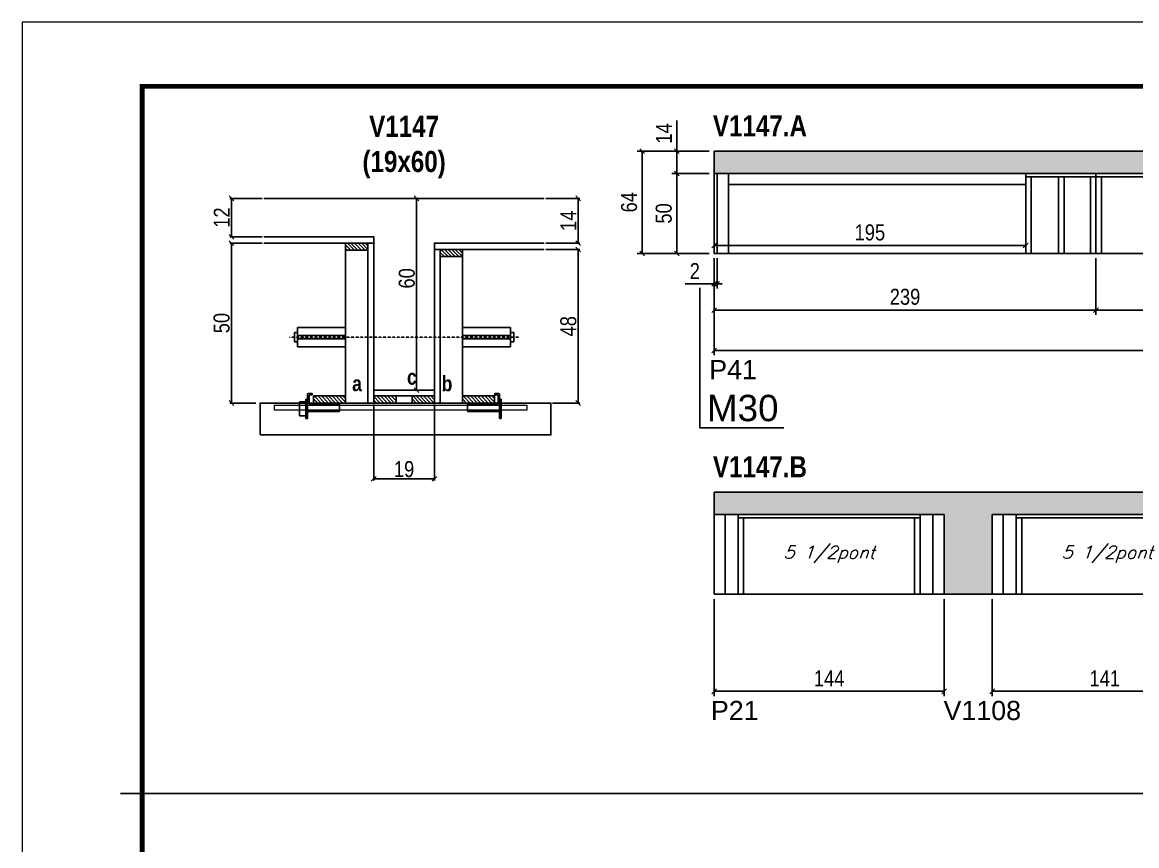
# Model space of a CAD drawing. Extents: x 3309 to 9563, y -2522 to 14608.
# Drawn here: x 6493 to 7190, y 6053 to 6568 of the extents above; entities that cross this region are included whole.
import ezdxf

# ---------------------------------------------------------------- set-up
doc = ezdxf.new("R2010")
doc.units = 0
doc.linetypes.add('DASHED', pattern=[0.75, 0.5, -0.25])
doc.linetypes.add('HIDDEN', pattern=[0.375, 0.25, -0.125])
for name, color, linetype in [('5', 5, 'Continuous'), ('barrote', 251, 'Continuous'), ('COTA', 241, 'Continuous'), ('detalhes', 4, 'Continuous'), ('NOMENCLATURA', 7, 'Continuous'), ('Painéis', 200, 'Continuous'), ('presilha', 1, 'Continuous'), ('SARR_2.2x10', 60, 'Continuous'), ('SARR_2.2x7', 40, 'Continuous'), ('SARR_3.5x7', 81, 'Continuous'), ('TENSOR', 3, 'Continuous'), ('texto', 7, 'Continuous')]:
    doc.layers.add(name, color=color, linetype=linetype)
for name, color, linetype, lineweight in [('CONCRETO', 251, 'Continuous', 25), ('Folhas', 255, 'Continuous', 9), ('SARRAFO DE PRESSAO', 251, 'DASHED', 9), ('SCO-___-LAJ', 2, 'Continuous', 0)]:
    doc.layers.add(name, color=color, linetype=linetype, lineweight=lineweight)
doc.styles.add('COTA TECNICA', font='techl___.ttf', dxfattribs={"height": 10})
doc.styles.add('COTA TECNICA 2X', font='techl___.ttf', dxfattribs={"height": 10})
doc.styles.add('Romans', font='romans.shx')
doc.styles.get("Standard").update_dxf_attribs({"font": 'arial.ttf'})
doc.styles.add('TECNICA', font='techb___.ttf', dxfattribs={"height": 10})
doc.dimstyles.new('PAINEL', dxfattribs={"dimtxt": 10, "dimasz": 3, "dimexe": 3, "dimexo": 3, "dimgap": 3, "dimtad": 1, "dimdec": 1, "dimzin": 12, "dimdsep": 46, "dimtxsty": 'COTA TECNICA', "dimblk1": 'OBLIQUE', "dimblk2": 'OBLIQUE', "dimsah": 1, "dimcen": 0.9, "dimclrd": 4, "dimclre": 4, "dimclrt": 240, "dimadec": 1, "dimazin": 3, "dimtfac": 1, "dimtdec": 1, "dimtmove": 0, "dimatfit": 3, "dimfxl": 1, "dimtolj": 1, "dimtzin": 12, "dimarcsym": 0})
doc.dimstyles.new('SECAO', dxfattribs={"dimscale": 0.333333, "dimtxt": 5, "dimasz": 9, "dimexe": 3, "dimexo": 3, "dimgap": 3, "dimtad": 1, "dimdec": 1, "dimlfac": 0.5, "dimzin": 12, "dimdsep": 46, "dimtxsty": 'COTA TECNICA 2X', "dimblk1": 'OBLIQUE', "dimblk2": 'OBLIQUE', "dimsah": 1, "dimcen": 0.9, "dimclrd": 4, "dimclre": 4, "dimclrt": 240, "dimadec": 1, "dimazin": 3, "dimtfac": 1, "dimtdec": 1, "dimtmove": 0, "dimatfit": 3, "dimfxl": 1, "dimtolj": 1, "dimtzin": 12, "dimarcsym": 0})
pattern_1 = [(135, (39948.3265, -117182.4914), (-1.122532015, -1.122532015), [])]
pattern_2 = [(50, (-1598.5, 0), (5.46554, -0.4781726), [0.5715, -6.2865]), (355, (-1598.5, 0), (-1.0573026, 5.7317054), [0.4572, -5.0292175]), (100.451445, (-1598.0445, -0.04), (4.4082374, 5.2535326), [0.4857003, -5.3427073]), (46.1842, (-1598.5, 1.524), (8.1323712, -1.26127), [0.85725, -9.42975]), (96.63556, (-1597.822, 1.419), (7.122124, 7.422784), [0.7285507, -8.014068]), (351.18415, (-1598.5, 1.524), (7.122124, 7.422784), [0.685799, -7.543792]), (21, (-1597.738, 1.143), (4.5484317, -3.067956), [0.5715, -6.2865]), (326, (-1597.738, 1.143), (1.8540609, 5.525639), [0.4572, -5.0292]), (71.451445, (-1597.359, 0.8873), (6.4024926, 2.457683), [0.4857003, -5.342698]), (37.5, (-1598.5, 0), (0.0926581, 2.53665117), [0, -4.96824, 0, -5.1054, 0, -5.04825]), (7.5, (-1598.5, 0), (2.0045899, 3.00541724), [0, -2.91084, 0, -4.85394, 0, -1.92405]), (327.5, (-1600.1993, 0), (4.06771786, -0.17186232), [0, -1.905, 0, -5.9436, 0, -7.8867]), (317.5, (-1600.9613, 0), (4.4438754, 0.7627947), [0, -2.4765, 0, -3.94716, 0, -5.6007])]

# ---------------------------------------------------------------- blocks, each defined once
blk = doc.blocks.new('9999999999')
at = {"layer": 'Folhas'}
blk.add_lwpolyline([(98138.98, 34190.21), (99623.98, 34190.21), (99623.98, 35240.21), (98138.98, 35240.21)], close=True, dxfattribs=at)
at = {"layer": 'Folhas', "color": 30, "const_width": 3}
blk.add_lwpolyline([(98213.98, 34230.21), (99583.98, 34230.21), (99583.98, 35200.21), (98213.98, 35200.21)], close=True, dxfattribs=at)
blk = doc.blocks.new('_Oblique')
at = {"color": 0, "linetype": 'ByBlock', "lineweight": -2}
blk.add_line((-0.5, -0.5), (0.5, 0.5), dxfattribs=at)
blk = doc.blocks.new('*D3143')
at = {"layer": 'COTA', "color": 4, "lineweight": -2, "transparency": 16777216}
for p, q in [((6712.79, 6328.68), (6712.79, 6281.21)), ((6750.79, 6328.68), (6750.79, 6281.21)), ((6750.79, 6282.21), (6712.79, 6282.21))]:
    blk.add_line(p, q, dxfattribs=at)
at = {"layer": 'Defpoints', "color": 0, "transparency": 16777216}
for p in [(6712.79, 6329.68), (6750.79, 6329.68), (6712.79, 6282.21)]:
    blk.add_point(p, dxfattribs=at)
at = {"layer": 'COTA', "color": 4, "lineweight": -2, "transparency": 16777216, "xscale": 3, "yscale": 3, "zscale": 3, "rotation": 180}
blk.add_blockref('_Oblique', (6712.79, 6282.21), dxfattribs=at)
at = {"layer": 'COTA', "color": 4, "lineweight": -2, "transparency": 16777216, "xscale": 3, "yscale": 3, "zscale": 3}
blk.add_blockref('_Oblique', (6750.79, 6282.21), dxfattribs=at)
at = {"layer": 'COTA', "color": 240, "transparency": 16777216, "insert": (6731.79, 6288.29), "char_height": 10, "attachment_point": 5, "style": 'COTA TECNICA 2X'}
blk.add_mtext('\\A1;19', dxfattribs=at)
blk = doc.blocks.new('PRESILHA METÁLICA 1')
at = {"layer": 'presilha'}
for p, q in [((12, 21), (8.6, 21)), ((12, 21), (12, 19.5)), ((0, 13), (6, 13)), ((0, 13), (0, 0)), ((6, 15.5), (7.5, 15.5)), ((6, -2.5), (6, 15.5)), ((6, 13), (6, 0)), ((7.5, 10.6), (7.5, 19.9)), ((7.5, 15.5), (7.5, -2.5)), ((9, 11.6), (9, 18.9)), ((12, 19.5), (9.6, 19.5)), ((37.5, 11), (9.6, 11)), ((37.5, 11), (37.5, 4.1)), ((6, 0), (0, 0)), ((37.5, 4.1), (7.5, 4.1)), ((7.5, -2.5), (6, -2.5))]:
    blk.add_line(p, q, dxfattribs=at)
for centre, radius, start, end in [((8.6, 19.9), 1.14, 90, 180), ((9.6, 18.9), 0.57, 90, 180), ((9.6, 11.6), 0.57, 180, 270)]:
    blk.add_arc(centre, radius, start, end, dxfattribs=at)
blk = doc.blocks.new('PRESILHA METÁLICA 2')
at = {"layer": 'presilha'}
for p, q in [((-5.2, 23.5), (-5.2, 22)), ((-5.2, 23.5), (-1.9, 23.5)), ((-5.2, 22), (-2.8, 22)), ((-2.2, 14.1), (-2.2, 21.4)), ((-0.8, 14.6), (-0.8, 22.4)), ((-30.8, 13.5), (-30.8, 6.6)), ((-30.8, 13.5), (-2.8, 13.5)), ((0.8, 18), (-0.8, 18)), ((-0.8, 18), (-0.8, 0)), ((0.8, 0), (0.8, 18)), ((-30.8, 6.6), (-0.8, 6.6)), ((-0.8, 0), (0.8, 0))]:
    blk.add_line(p, q, dxfattribs=at)
for centre, radius, start, end in [((-2.8, 21.4), 0.57, 0, 90), ((-1.9, 22.4), 1.14, 0, 90), ((-2.8, 14.1), 0.57, 270, 0)]:
    blk.add_arc(centre, radius, start, end, dxfattribs=at)
blk = doc.blocks.new('*D3144')
at = {"layer": 'COTA', "color": 4, "lineweight": -2, "transparency": 16777216}
for p, q in [((6643.09, 6429.68), (6622.74, 6429.68)), ((6623.74, 6429.68), (6623.74, 6329.68)), ((6638.97, 6329.68), (6622.74, 6329.68))]:
    blk.add_line(p, q, dxfattribs=at)
at = {"layer": 'Defpoints', "color": 0, "transparency": 16777216}
for p in [(6644.09, 6429.68), (6623.74, 6329.68), (6639.97, 6329.68)]:
    blk.add_point(p, dxfattribs=at)
at = {"layer": 'COTA', "color": 4, "lineweight": -2, "transparency": 16777216, "xscale": 3, "yscale": 3, "zscale": 3}
for p, rotation in [((6623.74, 6429.68), 90), ((6623.74, 6329.68), 270)]:
    blk.add_blockref('_Oblique', p, dxfattribs=dict(at, rotation=rotation))
at = {"layer": 'COTA', "color": 240, "transparency": 16777216, "insert": (6617.63, 6379.68), "char_height": 10, "attachment_point": 5, "rotation": 90, "style": 'COTA TECNICA 2X'}
blk.add_mtext('\\A1;50', dxfattribs=at)
blk = doc.blocks.new('*D3145')
at = {"layer": 'COTA', "color": 4, "lineweight": -2, "transparency": 16777216}
for p, q in [((6820.49, 6425.68), (6841.71, 6425.68)), ((6840.71, 6425.68), (6840.71, 6329.68)), ((6824.6, 6329.68), (6841.71, 6329.68))]:
    blk.add_line(p, q, dxfattribs=at)
at = {"layer": 'Defpoints', "color": 0, "transparency": 16777216}
for p in [(6819.49, 6425.68), (6823.6, 6329.68), (6840.71, 6329.68)]:
    blk.add_point(p, dxfattribs=at)
at = {"layer": 'COTA', "color": 4, "lineweight": -2, "transparency": 16777216, "xscale": 3, "yscale": 3, "zscale": 3}
for p, rotation in [((6840.71, 6425.68), 90), ((6840.71, 6329.68), 270)]:
    blk.add_blockref('_Oblique', p, dxfattribs=dict(at, rotation=rotation))
at = {"layer": 'COTA', "color": 240, "transparency": 16777216, "insert": (6834.61, 6377.68), "char_height": 10, "attachment_point": 5, "rotation": 90, "style": 'COTA TECNICA 2X'}
blk.add_mtext('\\A1;48', dxfattribs=at)
blk = doc.blocks.new('*D3146')
at = {"layer": 'COTA', "color": 4, "lineweight": -2, "transparency": 16777216}
for p, q in [((6749.79, 6457.68), (6738.61, 6457.68)), ((6739.61, 6337.68), (6739.61, 6457.68)), ((6749.79, 6337.68), (6738.61, 6337.68))]:
    blk.add_line(p, q, dxfattribs=at)
at = {"layer": 'Defpoints', "color": 0, "transparency": 16777216}
for p in [(6739.61, 6457.68), (6750.79, 6457.68), (6750.79, 6337.68)]:
    blk.add_point(p, dxfattribs=at)
at = {"layer": 'COTA', "color": 4, "lineweight": -2, "transparency": 16777216, "xscale": 3, "yscale": 3, "zscale": 3}
for p, rotation in [((6739.61, 6457.68), 90), ((6739.61, 6337.68), 270)]:
    blk.add_blockref('_Oblique', p, dxfattribs=dict(at, rotation=rotation))
at = {"layer": 'COTA', "color": 240, "transparency": 16777216, "insert": (6733.51, 6407.68), "char_height": 10, "attachment_point": 5, "rotation": 90, "style": 'COTA TECNICA 2X'}
blk.add_mtext('\\A1;60', dxfattribs=at)
blk = doc.blocks.new('*D3147')
at = {"layer": 'COTA', "color": 4, "lineweight": -2, "transparency": 16777216}
for p, q in [((6820.49, 6457.68), (6841.71, 6457.68)), ((6840.71, 6429.68), (6840.71, 6457.68)), ((6820.49, 6429.68), (6841.71, 6429.68))]:
    blk.add_line(p, q, dxfattribs=at)
at = {"layer": 'Defpoints', "color": 0, "transparency": 16777216}
for p in [(6819.49, 6457.68), (6840.71, 6457.68), (6819.49, 6429.68)]:
    blk.add_point(p, dxfattribs=at)
at = {"layer": 'COTA', "color": 4, "lineweight": -2, "transparency": 16777216, "xscale": 3, "yscale": 3, "zscale": 3}
for p, rotation in [((6840.71, 6457.68), 90), ((6840.71, 6429.68), 270)]:
    blk.add_blockref('_Oblique', p, dxfattribs=dict(at, rotation=rotation))
at = {"layer": 'COTA', "color": 240, "transparency": 16777216, "insert": (6834.63, 6443.68), "char_height": 10, "attachment_point": 5, "rotation": 90, "style": 'COTA TECNICA 2X'}
blk.add_mtext('\\A1;14', dxfattribs=at)
blk = doc.blocks.new('*D3148')
at = {"layer": 'COTA', "color": 4, "lineweight": -2, "transparency": 16777216}
for p, q in [((6643.09, 6457.68), (6622.74, 6457.68)), ((6623.74, 6433.68), (6623.74, 6457.68)), ((6643.09, 6433.68), (6622.74, 6433.68))]:
    blk.add_line(p, q, dxfattribs=at)
at = {"layer": 'Defpoints', "color": 0, "transparency": 16777216}
for p in [(6623.74, 6457.68), (6644.09, 6457.68), (6644.09, 6433.68)]:
    blk.add_point(p, dxfattribs=at)
at = {"layer": 'COTA', "color": 4, "lineweight": -2, "transparency": 16777216, "xscale": 3, "yscale": 3, "zscale": 3}
for p, rotation in [((6623.74, 6457.68), 90), ((6623.74, 6433.68), 270)]:
    blk.add_blockref('_Oblique', p, dxfattribs=dict(at, rotation=rotation))
at = {"layer": 'COTA', "color": 240, "transparency": 16777216, "insert": (6617.68, 6445.68), "char_height": 10, "attachment_point": 5, "rotation": 90, "style": 'COTA TECNICA 2X'}
blk.add_mtext('\\A1;12', dxfattribs=at)
blk = doc.blocks.new('*D3149')
at = {"layer": 'COTA', "color": 4, "linetype": 'ByBlock', "lineweight": -2, "transparency": 16777216}
for p, q in [((6925.79, 6420.27), (6925.79, 6384.82)), ((7164.79, 6420.27), (7164.79, 6384.82)), ((7164.79, 6387.82), (6925.79, 6387.82))]:
    blk.add_line(p, q, dxfattribs=at)
at = {"layer": 'Defpoints', "color": 0, "linetype": 'ByBlock', "transparency": 16777216}
for p in [(6925.79, 6423.27), (7164.79, 6423.27), (6925.79, 6387.82)]:
    blk.add_point(p, dxfattribs=at)
at = {"layer": 'COTA', "color": 4, "linetype": 'ByBlock', "lineweight": -2, "transparency": 16777216, "xscale": 3, "yscale": 3, "zscale": 3, "rotation": 180}
blk.add_blockref('_Oblique', (6925.79, 6387.82), dxfattribs=at)
at = {"layer": 'COTA', "color": 4, "linetype": 'ByBlock', "lineweight": -2, "transparency": 16777216, "xscale": 3, "yscale": 3, "zscale": 3}
blk.add_blockref('_Oblique', (7164.79, 6387.82), dxfattribs=at)
at = {"layer": 'COTA', "color": 240, "linetype": 'ByBlock', "transparency": 16777216, "insert": (7045.29, 6396.07), "char_height": 10, "attachment_point": 5, "style": 'COTA TECNICA'}
blk.add_mtext('\\A1;239', dxfattribs=at)
blk = doc.blocks.new('*D3154')
at = {"layer": 'COTA', "color": 4, "linetype": 'ByBlock', "lineweight": -2, "transparency": 16777216}
for p, q in [((6925.79, 6420.27), (6925.79, 6359.57)), ((7652.79, 6420.27), (7652.79, 6359.57)), ((7652.79, 6362.57), (6925.79, 6362.57))]:
    blk.add_line(p, q, dxfattribs=at)
at = {"layer": 'Defpoints', "color": 0, "linetype": 'ByBlock', "transparency": 16777216}
for p in [(6925.79, 6423.27), (7652.79, 6423.27), (6925.79, 6362.57)]:
    blk.add_point(p, dxfattribs=at)
at = {"layer": 'COTA', "color": 4, "linetype": 'ByBlock', "lineweight": -2, "transparency": 16777216, "xscale": 3, "yscale": 3, "zscale": 3, "rotation": 180}
blk.add_blockref('_Oblique', (6925.79, 6362.57), dxfattribs=at)
at = {"layer": 'COTA', "color": 4, "linetype": 'ByBlock', "lineweight": -2, "transparency": 16777216, "xscale": 3, "yscale": 3, "zscale": 3}
blk.add_blockref('_Oblique', (7652.79, 6362.57), dxfattribs=at)
at = {"layer": 'COTA', "color": 240, "linetype": 'ByBlock', "transparency": 16777216, "insert": (7289.29, 6370.65), "char_height": 10, "attachment_point": 5, "style": 'COTA TECNICA'}
blk.add_mtext('\\A1;727', dxfattribs=at)
blk = doc.blocks.new('*D3150')
at = {"layer": 'COTA', "color": 4, "lineweight": -2, "transparency": 16777216}
for p, q in [((7164.79, 6420.27), (7164.79, 6384.82)), ((7408.79, 6420.27), (7408.79, 6384.82)), ((7164.79, 6387.82), (7408.79, 6387.82))]:
    blk.add_line(p, q, dxfattribs=at)
at = {"layer": 'Defpoints', "color": 0, "transparency": 16777216}
for p in [(7164.79, 6423.27, 0), (7408.79, 6423.27, 0), (7408.79, 6387.82)]:
    blk.add_point(p, dxfattribs=at)
at = {"layer": 'COTA', "color": 4, "lineweight": -2, "transparency": 16777216, "xscale": 3, "yscale": 3, "zscale": 3, "rotation": 180}
blk.add_blockref('_Oblique', (7164.79, 6387.82), dxfattribs=at)
at = {"layer": 'COTA', "color": 4, "lineweight": -2, "transparency": 16777216, "xscale": 3, "yscale": 3, "zscale": 3}
blk.add_blockref('_Oblique', (7408.79, 6387.82), dxfattribs=at)
at = {"layer": 'COTA', "color": 240, "transparency": 16777216, "insert": (7286.79, 6395.9), "char_height": 10, "attachment_point": 5, "style": 'COTA TECNICA'}
blk.add_mtext('\\A1;244', dxfattribs=at)
blk = doc.blocks.new('*D3156')
at = {"layer": 'COTA', "color": 4, "lineweight": -2, "transparency": 16777216}
for p, q in [((6922.79, 6473.27), (6899.44, 6473.27)), ((6902.44, 6473.27), (6902.44, 6423.27)), ((6922.79, 6423.27), (6899.44, 6423.27))]:
    blk.add_line(p, q, dxfattribs=at)
at = {"layer": 'Defpoints', "color": 0, "transparency": 16777216}
for p in [(6925.79, 6473.27, 0), (6902.44, 6423.27), (6925.79, 6423.27, 0)]:
    blk.add_point(p, dxfattribs=at)
at = {"layer": 'COTA', "color": 4, "lineweight": -2, "transparency": 16777216, "xscale": 3, "yscale": 3, "zscale": 3}
for p, rotation in [((6902.44, 6473.27), 90), ((6902.44, 6423.27), 270)]:
    blk.add_blockref('_Oblique', p, dxfattribs=dict(at, rotation=rotation))
at = {"layer": 'COTA', "color": 240, "transparency": 16777216, "insert": (6894.33, 6448.27), "char_height": 10, "attachment_point": 5, "rotation": 90, "style": 'COTA TECNICA'}
blk.add_mtext('\\A1;50', dxfattribs=at)
blk = doc.blocks.new('*D3157')
at = {"layer": 'COTA', "color": 4, "lineweight": -2, "transparency": 16777216}
for p, q in [((6902.44, 6487.27), (6902.44, 6506.38)), ((6922.79, 6487.27), (6899.44, 6487.27)), ((6902.44, 6473.27), (6902.44, 6487.27)), ((6922.79, 6473.27), (6899.44, 6473.27))]:
    blk.add_line(p, q, dxfattribs=at)
at = {"layer": 'Defpoints', "color": 0, "transparency": 16777216}
for p in [(6902.44, 6487.27), (6925.79, 6487.27, 0), (6925.79, 6473.27, 0)]:
    blk.add_point(p, dxfattribs=at)
at = {"layer": 'COTA', "color": 4, "lineweight": -2, "transparency": 16777216, "xscale": 3, "yscale": 3, "zscale": 3}
for p, rotation in [((6902.44, 6487.27), 90), ((6902.44, 6473.27), 270)]:
    blk.add_blockref('_Oblique', p, dxfattribs=dict(at, rotation=rotation))
at = {"layer": 'COTA', "color": 240, "transparency": 16777216, "insert": (6894.37, 6498.32), "char_height": 10, "attachment_point": 5, "rotation": 90, "style": 'COTA TECNICA'}
blk.add_mtext('\\A1;14', dxfattribs=at)
blk = doc.blocks.new('*D3158')
at = {"layer": 'COTA', "color": 4, "lineweight": -2, "transparency": 16777216}
for p, q in [((6922.79, 6487.27), (6877.75, 6487.27)), ((6880.75, 6487.27), (6880.75, 6423.27)), ((6922.79, 6423.27), (6877.75, 6423.27))]:
    blk.add_line(p, q, dxfattribs=at)
at = {"layer": 'Defpoints', "color": 0, "transparency": 16777216}
for p in [(6925.79, 6487.27, 0), (6880.75, 6423.27), (6925.79, 6423.27, 0)]:
    blk.add_point(p, dxfattribs=at)
at = {"layer": 'COTA', "color": 4, "lineweight": -2, "transparency": 16777216, "xscale": 3, "yscale": 3, "zscale": 3}
for p, rotation in [((6880.75, 6487.27), 90), ((6880.75, 6423.27), 270)]:
    blk.add_blockref('_Oblique', p, dxfattribs=dict(at, rotation=rotation))
at = {"layer": 'COTA', "color": 240, "transparency": 16777216, "insert": (6872.65, 6455.27), "char_height": 10, "attachment_point": 5, "rotation": 90, "style": 'COTA TECNICA'}
blk.add_mtext('\\A1;64', dxfattribs=at)
blk = doc.blocks.new('*D3163')
at = {"layer": 'COTA', "color": 4, "lineweight": -2, "transparency": 16777216}
for p, q in [((6925.79, 6420.27), (6925.79, 6401.22)), ((6927.79, 6420.27), (6927.79, 6401.22)), ((6925.79, 6404.22), (6907.68, 6404.22)), ((6927.79, 6404.22), (6925.79, 6404.22)), ((6927.79, 6404.22), (6930.79, 6404.22))]:
    blk.add_line(p, q, dxfattribs=at)
at = {"layer": 'Defpoints', "color": 0, "transparency": 16777216}
for p in [(6925.79, 6423.27), (6927.79, 6423.27), (6925.79, 6404.22)]:
    blk.add_point(p, dxfattribs=at)
at = {"layer": 'COTA', "color": 4, "lineweight": -2, "transparency": 16777216, "xscale": 3, "yscale": 3, "zscale": 3}
blk.add_blockref('_Oblique', (6925.79, 6404.22), dxfattribs=at)
at = {"layer": 'COTA', "color": 4, "lineweight": -2, "transparency": 16777216, "xscale": 3, "yscale": 3, "zscale": 3, "rotation": 180}
blk.add_blockref('_Oblique', (6927.79, 6404.22), dxfattribs=at)
at = {"layer": 'COTA', "color": 240, "transparency": 16777216, "insert": (6913.73, 6412.22), "char_height": 10, "attachment_point": 5, "style": 'COTA TECNICA'}
blk.add_mtext('\\A1;2', dxfattribs=at)
blk = doc.blocks.new('*D3164')
at = {"layer": 'COTA', "color": 4, "lineweight": -2, "transparency": 16777216}
for p, q in [((6925.79, 6426.27), (6925.79, 6431.21)), ((7120.79, 6426.27), (7120.79, 6431.21)), ((6925.79, 6428.21), (7120.79, 6428.21))]:
    blk.add_line(p, q, dxfattribs=at)
at = {"layer": 'Defpoints', "color": 0, "transparency": 16777216}
for p in [(6925.79, 6423.27), (7120.79, 6428.21), (7120.79, 6423.27)]:
    blk.add_point(p, dxfattribs=at)
at = {"layer": 'COTA', "color": 4, "lineweight": -2, "transparency": 16777216, "xscale": 3, "yscale": 3, "zscale": 3, "rotation": 180}
blk.add_blockref('_Oblique', (6925.79, 6428.21), dxfattribs=at)
at = {"layer": 'COTA', "color": 4, "lineweight": -2, "transparency": 16777216, "xscale": 3, "yscale": 3, "zscale": 3}
blk.add_blockref('_Oblique', (7120.79, 6428.21), dxfattribs=at)
at = {"layer": 'COTA', "color": 240, "transparency": 16777216, "insert": (7023.29, 6436.34), "char_height": 10, "attachment_point": 5, "style": 'COTA TECNICA'}
blk.add_mtext('\\A1;195', dxfattribs=at)
blk = doc.blocks.new('*D3167')
at = {"layer": 'COTA', "color": 4, "lineweight": -2, "transparency": 16777216}
for p, q in [((6925.79, 6207.01), (6925.79, 6146.36)), ((7069.79, 6207.01), (7069.79, 6146.36)), ((7069.79, 6149.36), (6925.79, 6149.36))]:
    blk.add_line(p, q, dxfattribs=at)
at = {"layer": 'Defpoints', "color": 0, "transparency": 16777216}
for p in [(6925.79, 6210.01), (7069.79, 6210.01), (6925.79, 6149.36)]:
    blk.add_point(p, dxfattribs=at)
at = {"layer": 'COTA', "color": 4, "lineweight": -2, "transparency": 16777216, "xscale": 3, "yscale": 3, "zscale": 3, "rotation": 180}
blk.add_blockref('_Oblique', (6925.79, 6149.36), dxfattribs=at)
at = {"layer": 'COTA', "color": 4, "lineweight": -2, "transparency": 16777216, "xscale": 3, "yscale": 3, "zscale": 3}
blk.add_blockref('_Oblique', (7069.79, 6149.36), dxfattribs=at)
at = {"layer": 'COTA', "color": 240, "transparency": 16777216, "insert": (6997.79, 6157.43), "char_height": 10, "attachment_point": 5, "style": 'COTA TECNICA'}
blk.add_mtext('\\A1;144', dxfattribs=at)
blk = doc.blocks.new('*D3170')
at = {"layer": 'COTA', "color": 4, "lineweight": -2, "transparency": 16777216}
for p, q in [((7099.79, 6207.01), (7099.79, 6146.36)), ((7240.79, 6207.01), (7240.79, 6146.36)), ((7240.79, 6149.36), (7099.79, 6149.36))]:
    blk.add_line(p, q, dxfattribs=at)
at = {"layer": 'Defpoints', "color": 0, "transparency": 16777216}
for p in [(7099.79, 6210.01), (7240.79, 6210.01), (7099.79, 6149.36)]:
    blk.add_point(p, dxfattribs=at)
at = {"layer": 'COTA', "color": 4, "lineweight": -2, "transparency": 16777216, "xscale": 3, "yscale": 3, "zscale": 3, "rotation": 180}
blk.add_blockref('_Oblique', (7099.79, 6149.36), dxfattribs=at)
at = {"layer": 'COTA', "color": 4, "lineweight": -2, "transparency": 16777216, "xscale": 3, "yscale": 3, "zscale": 3}
blk.add_blockref('_Oblique', (7240.79, 6149.36), dxfattribs=at)
at = {"layer": 'COTA', "color": 240, "transparency": 16777216, "insert": (7170.29, 6157.43), "char_height": 10, "attachment_point": 5, "style": 'COTA TECNICA'}
blk.add_mtext('\\A1;141', dxfattribs=at)

msp = doc.modelspace()

# ---------------------------------------------------------------- hatches: boundary and pattern name
at = {"layer": 'COTA'}
h = msp.add_hatch(dxfattribs=at)
h.set_pattern_fill('AR-CONC', color=256, scale=0.03)
h.set_pattern_definition(pattern_2)
h.paths.add_polyline_path([(7682.79, 6465.27), (7826.79, 6465.27), (7826.79, 6487.27), (6925.79, 6487.27), (6925.79, 6473.27), (7652.79, 6473.27), (7652.79, 6423.27), (7682.79, 6423.27)])
h = msp.add_hatch(dxfattribs=at)
h.set_pattern_fill('AR-CONC', color=256, scale=0.03)
h.set_pattern_definition(pattern_2)
h.paths.add_polyline_path([(7270.79, 6260.01), (7501.79, 6260.01), (7501.79, 6274.01), (6925.79, 6274.01), (6925.79, 6260.01), (7069.79, 6260.01), (7069.79, 6210.01), (7099.79, 6210.01), (7099.79, 6260.01), (7240.79, 6260.01), (7240.79, 6210.01), (7270.79, 6210.01)])
at = {"layer": 'SARR_2.2x10'}
h = msp.add_hatch(dxfattribs=at)
h.set_pattern_fill('ANSI31', color=256, scale=0.5, angle=90)
h.set_pattern_definition([(135, (39868.7265, -117182.4914), (-1.122532015, -1.122532015), [])])
h.paths.add_polyline_path([(6675.19, 6334.08), (6675.19, 6329.68), (6695.19, 6329.68), (6695.19, 6334.08)])
h = msp.add_hatch(dxfattribs=at)
h.set_pattern_fill('ANSI31', color=256, scale=0.5, angle=90)
h.set_pattern_definition([(135, (39961.9265, -117182.4914), (-1.122532015, -1.122532015), [])])
h.paths.add_polyline_path([(6768.39, 6334.08), (6768.39, 6329.68), (6788.39, 6329.68), (6788.39, 6334.08)])
at = {"layer": 'SARR_2.2x7'}
h = msp.add_hatch(dxfattribs=at)
h.set_pattern_fill('ANSI31', color=256, scale=0.5, angle=90)
h.set_pattern_definition([(135, (39882.7265, -117086.8914), (-1.122532015, -1.122532015), [])])
h.paths.add_polyline_path([(6709.19, 6429.68), (6709.19, 6425.28), (6695.19, 6425.28), (6695.19, 6429.68)])
h = msp.add_hatch(dxfattribs=at)
h.set_pattern_fill('ANSI31', color=256, scale=0.5, angle=90)
h.set_pattern_definition([(135, (39862.7265, -117090.8914), (-1.122532015, -1.122532015), [])])
h.paths.add_polyline_path([(6754.39, 6425.68), (6754.39, 6421.28), (6768.39, 6421.28), (6768.39, 6425.68)])
h = msp.add_hatch(dxfattribs=at)
h.set_pattern_fill('ANSI31', color=256, scale=0.5, angle=90)
h.set_pattern_definition(pattern_1)
h.paths.add_polyline_path([(6726.79, 6329.68), (6726.79, 6334.08), (6712.79, 6334.08), (6712.79, 6329.68)])
h = msp.add_hatch(dxfattribs=at)
h.set_pattern_fill('ANSI31', color=256, scale=0.5, angle=90)
h.set_pattern_definition(pattern_1)
h.paths.add_polyline_path([(6736.79, 6334.08), (6736.79, 6329.68), (6750.79, 6329.68), (6750.79, 6334.08)])

# ---------------------------------------------------------------- linework, layer by layer
at = {"ltscale": 3}
for p, q in [((6665.19, 6376.85), (6665.19, 6364.85)), ((6665.19, 6376.85), (6695.19, 6376.85)), ((6798.39, 6376.85), (6768.39, 6376.85)), ((6798.39, 6376.85), (6798.39, 6364.85)), ((6663.19, 6373.85), (6663.19, 6367.85)), ((6665.19, 6373.85), (6663.19, 6373.85)), ((6665.19, 6367.85), (6663.19, 6367.85)), ((6695.19, 6371.85), (6665.19, 6371.85)), ((6695.19, 6369.85), (6665.19, 6369.85)), ((6768.39, 6371.85), (6798.39, 6371.85)), ((6768.39, 6369.85), (6798.39, 6369.85)), ((6800.39, 6373.85), (6798.39, 6373.85)), ((6798.39, 6367.85), (6800.39, 6367.85)), ((6800.39, 6373.85), (6800.39, 6367.85)), ((6665.19, 6364.85), (6695.19, 6364.85)), ((6798.39, 6364.85), (6768.39, 6364.85))]:
    msp.add_line(p, q, dxfattribs=at)
at = {"layer": 'barrote'}
msp.add_lwpolyline([(6641.73, 6309.68), (6823.65, 6309.68), (6823.65, 6329.68), (6641.73, 6329.68)], close=True, dxfattribs=at)
at = {"layer": 'CONCRETO', "linetype": 'Continuous'}
msp.add_line((6819.49, 6457.68), (6644.09, 6457.68), dxfattribs=at)
at = {"layer": 'COTA'}
for p, q in [((6925.79, 6473.27), (6925.79, 6487.27)), ((6925.79, 6487.27), (7826.79, 6487.27)), ((6925.79, 6260.01), (6925.79, 6274.01)), ((6925.79, 6274.01), (7501.79, 6274.01)), ((7069.79, 6210.01), (7099.79, 6210.01)), ((6554.37, 6085.32), (7924.37, 6085.32))]:
    msp.add_line(p, q, dxfattribs=at)
at = {"layer": 'detalhes', "color": 250}
msp.add_line((6641.73, 6309.68), (6641.73, 6329.68), dxfattribs=at)
at = {"layer": 'NOMENCLATURA', "linetype": 'Continuous'}
for p, q in [((6916.87, 6314.1), (6916.87, 6401.71)), ((6969.39, 6314.1), (6916.87, 6314.1))]:
    msp.add_line(p, q, dxfattribs=at)
at = {"layer": 'Painéis', "linetype": 'ByBlock'}
for p, q in [((7652.79, 6473.27), (6925.79, 6473.27)), ((6925.79, 6423.27), (6925.79, 6473.27)), ((6927.79, 6423.27), (6927.79, 6473.27)), ((7164.79, 6423.27), (7164.79, 6473.27)), ((7652.79, 6423.27), (6925.79, 6423.27)), ((6925.79, 6210.01), (6925.79, 6260.01)), ((6925.79, 6260.01), (7069.79, 6260.01)), ((7069.79, 6260.01), (7069.79, 6210.01)), ((7099.79, 6210.01), (7099.79, 6260.01)), ((7099.79, 6260.01), (7240.79, 6260.01)), ((7069.79, 6210.01), (6925.79, 6210.01)), ((7240.79, 6210.01), (7099.79, 6210.01))]:
    msp.add_line(p, q, dxfattribs=at)
at = {"layer": 'Painéis', "linetype": 'Continuous', "elevation": 0}
for points in [[(6644.09, 6429.68), (6712.79, 6429.68), (6712.79, 6433.68), (6644.09, 6433.68)], [(6819.49, 6425.68), (6750.79, 6425.68), (6750.79, 6429.68), (6819.49, 6429.68)]]:
    msp.add_lwpolyline(points, dxfattribs=at)
at = {"layer": 'Painéis', "linetype": 'Continuous'}
for points in [[(6709.19, 6329.68), (6709.19, 6429.68), (6712.79, 6429.68), (6712.79, 6329.68)], [(6754.39, 6329.68), (6754.39, 6425.68), (6750.79, 6425.68), (6750.79, 6329.68)], [(6750.79, 6337.68), (6712.79, 6337.68), (6712.79, 6334.08), (6750.79, 6334.08)]]:
    msp.add_lwpolyline(points, close=True, dxfattribs=at)
at = {"layer": 'SARR_2.2x10'}
for points in [[(6675.19, 6334.08), (6695.19, 6334.08), (6695.19, 6329.68), (6675.19, 6329.68)], [(6768.39, 6334.08), (6788.39, 6334.08), (6788.39, 6329.68), (6768.39, 6329.68)]]:
    msp.add_lwpolyline(points, close=True, dxfattribs=at)
at = {"layer": 'SARR_2.2x7', "linetype": 'Continuous'}
for p, q in [((6934.79, 6423.27), (6934.79, 6473.27)), ((7120.79, 6466.27), (6934.79, 6466.27)), ((7164.79, 6471.07), (7120.79, 6471.07)), ((7321.79, 6471.07), (7164.79, 6471.07)), ((6932.79, 6210.01), (6932.79, 6260.01)), ((7054.79, 6257.81), (6940.79, 6257.81)), ((7062.79, 6210.01), (7062.79, 6260.01)), ((7106.79, 6210.01), (7106.79, 6260.01)), ((7223.79, 6257.81), (7114.79, 6257.81))]:
    msp.add_line(p, q, dxfattribs=at)
at = {"layer": 'SARR_2.2x7', "elevation": 0}
for points in [[(6695.19, 6429.68), (6709.19, 6429.68), (6709.19, 6425.28), (6695.19, 6425.28)], [(6768.39, 6425.68), (6754.39, 6425.68), (6754.39, 6421.28), (6768.39, 6421.28)]]:
    msp.add_lwpolyline(points, close=True, dxfattribs=at)
at = {"layer": 'SARR_2.2x7'}
for points in [[(6712.79, 6334.08), (6726.79, 6334.08), (6726.79, 6329.68), (6712.79, 6329.68)], [(6750.79, 6334.08), (6736.79, 6334.08), (6736.79, 6329.68), (6750.79, 6329.68)]]:
    msp.add_lwpolyline(points, close=True, dxfattribs=at)
at = {"layer": 'SARR_3.5x7'}
for p, q in [((7120.79, 6473.27), (7120.79, 6423.27)), ((7124.29, 6471.07), (7124.29, 6423.27)), ((7141.44, 6471.07), (7141.44, 6423.27)), ((7144.94, 6471.07), (7144.94, 6423.27)), ((7161.29, 6471.07), (7161.29, 6423.27)), ((7168.29, 6471.07), (7168.29, 6423.27)), ((6940.79, 6260.01), (6940.79, 6210.01)), ((6944.29, 6257.81), (6944.29, 6210.01)), ((7051.29, 6257.81), (7051.29, 6210.01)), ((7054.79, 6260.01), (7054.79, 6210.01)), ((7114.79, 6260.01), (7114.79, 6210.01)), ((7118.29, 6257.81), (7118.29, 6210.01))]:
    msp.add_line(p, q, dxfattribs=at)
for points in [[(6709.19, 6425.28), (6695.19, 6425.28), (6695.19, 6329.68), (6709.19, 6329.68)], [(6754.39, 6421.28), (6768.39, 6421.28), (6768.39, 6329.68), (6754.39, 6329.68)]]:
    msp.add_lwpolyline(points, close=True, dxfattribs=at)
at = {"layer": 'SCO-___-LAJ', "color": 1}
msp.add_lwpolyline([(6650.73, 6328.34), (6808.57, 6328.34), (6808.57, 6325.15), (6650.73, 6325.15)], close=True, dxfattribs=at)
at = {"layer": 'TENSOR', "linetype": 'HIDDEN', "ltscale": 0.5}
msp.add_line((6660.19, 6370.85), (6803.69, 6370.85), dxfattribs=at)

# ---------------------------------------------------------------- block references
at = {"layer": 'presilha', "xscale": 0.6666666666666666, "yscale": 0.6666666666666666, "zscale": 0.6666666666666666}
for name, p in [('PRESILHA METÁLICA 1', (6666.32, 6321.71)), ('PRESILHA METÁLICA 2', (6792.07, 6320.05))]:
    msp.add_blockref(name, p, dxfattribs=at)
at = {"layer": 'SARRAFO DE PRESSAO', "color": 6, "linetype": 'ByBlock'}
msp.add_blockref('9999999999', (-91646.11, -28672.37), dxfattribs=at)

# ---------------------------------------------------------------- texts
at = {"layer": '5', "linetype": 'Continuous'}
for s, p in [('P41', (6922.77, 6344.56)), ('P21', (6923.82, 6131.35)), ('V1108', (7069.41, 6131.35))]:
    msp.add_text(s, height=12, rotation=359.99996, dxfattribs=at).set_placement(p)
at = {"layer": 'detalhes', "style": 'TECNICA'}
for s, p in [('c', (6733.61, 6341.15)), ('b', (6755.29, 6337.03)), ('a', (6699.31, 6337.04))]:
    msp.add_text(s, height=9.6, dxfattribs=at).set_placement(p)
at = {"layer": 'NOMENCLATURA', "style": 'TECNICA'}
for s, p in [('V1147.A', (6925.07, 6496.45)), ('V1147.B', (6925.07, 6283.2))]:
    msp.add_text(s, height=13.2, dxfattribs=at).set_placement(p)
at = {"layer": 'NOMENCLATURA', "linetype": 'Continuous'}
msp.add_text('M30', height=16.5, dxfattribs=at).set_placement((6921.32, 6318.3))
at = {"layer": 'NOMENCLATURA', "insert": (6731.82, 6509.37), "char_height": 13.2, "attachment_point": 2, "style": 'TECNICA'}
msp.add_mtext_dynamic_manual_height_columns('V1147\\P(19x60)', width=300.2766, gutter_width=1, heights=[0], dxfattribs=at)
at = {"layer": 'texto', "color": 2, "char_height": 8, "attachment_point": 5, "style": 'Romans'}
for insert in [(6997.79, 6235.01), (7171.79, 6235.01)]:
    msp.add_mtext('{\\Q19;\\C256;5 1/2pont}', dxfattribs=dict(at, insert=insert))

# ---------------------------------------------------------------- dimensions: what is measured, and where the dimension line sits
at = {"layer": 'COTA'}
for base, p1, p2, dimstyle, picture, middle in [((6902.44, 6487.27, 0), (6925.79, 6473.27), (6925.79, 6487.27), 'PAINEL', '*D3157', (6894.37, 6498.32, 0)), ((6880.75, 6423.27, 0), (6925.79, 6487.27), (6925.79, 6423.27), 'PAINEL', '*D3158', (6872.65, 6455.27, 0)), ((6902.44, 6423.27, 0), (6925.79, 6473.27), (6925.79, 6423.27), 'PAINEL', '*D3156', (6894.33, 6448.27, 0)), ((6623.74, 6457.68), (6644.09, 6433.68), (6644.09, 6457.68), 'SECAO', '*D3148', (6617.68, 6445.68)), ((6840.71, 6457.68), (6819.49, 6429.68), (6819.49, 6457.68), 'SECAO', '*D3147', (6834.63, 6443.68)), ((6623.74, 6329.68, 0), (6644.09, 6429.68), (6639.97, 6329.68, 0), 'SECAO', '*D3144', (6617.63, 6379.68, 0)), ((6840.71, 6329.68, 0), (6819.49, 6425.68), (6823.6, 6329.68, 0), 'SECAO', '*D3145', (6834.61, 6377.68, 0))]:
    dim = msp.add_linear_dim(base=base, p1=p1, p2=p2, angle=90, dimstyle=dimstyle, dxfattribs=at)
    dim.commit()
    dim.dimension.update_dxf_attribs({"geometry": picture, "text_midpoint": middle})
for base, p1, p2, angle, picture, middle in [((6739.61, 6457.68), (6750.79, 6337.68), (6750.79, 6457.68), 90, '*D3146', (6739.61, 6407.68)), ((6712.79, 6282.21), (6750.79, 6329.68), (6712.79, 6329.68), 180, '*D3143', (6731.79, 6282.21))]:
    dim = msp.add_linear_dim(base=base, p1=p1, p2=p2, angle=angle, dimstyle='SECAO', dxfattribs=at)
    dim.commit()
    dim.dimension.update_dxf_attribs({"geometry": picture, "text_midpoint": middle, "dimtype": 160})
for base, p1, p2, picture, middle in [((7120.79, 6428.21), (6925.79, 6423.27), (7120.79, 6423.27), '*D3164', (7023.29, 6436.34)), ((6925.79, 6404.22), (6927.79, 6423.27), (6925.79, 6423.27), '*D3163', (6913.73, 6412.22)), ((7408.79, 6387.82, 0), (7164.79, 6423.27), (7408.79, 6423.27), '*D3150', (7286.79, 6395.9, 0)), ((6925.79, 6149.36), (7069.79, 6210.01), (6925.79, 6210.01), '*D3167', (6997.79, 6157.43)), ((7099.79, 6149.36), (7240.79, 6210.01), (7099.79, 6210.01), '*D3170', (7170.29, 6157.43))]:
    dim = msp.add_linear_dim(base=base, p1=p1, p2=p2, dimstyle='PAINEL', dxfattribs=at)
    dim.commit()
    dim.dimension.update_dxf_attribs({"geometry": picture, "text_midpoint": middle})
at = {"layer": 'COTA', "linetype": 'ByBlock'}
dim = msp.add_linear_dim(base=(6925.79, 6387.82), p1=(7164.79, 6423.27), p2=(6925.79, 6423.27), angle=180, dimstyle='PAINEL', override={"dimtmove": 1}, dxfattribs=at)
dim.commit()
dim.dimension.update_dxf_attribs({"geometry": '*D3149', "text_midpoint": (7045.29, 6396.07)})
dim = msp.add_linear_dim(base=(6925.79, 6362.57), p1=(7652.79, 6423.27), p2=(6925.79, 6423.27), angle=180, dimstyle='PAINEL', dxfattribs=at)
dim.commit()
dim.dimension.update_dxf_attribs({"geometry": '*D3154', "text_midpoint": (7289.29, 6370.65)})

doc.saveas('drawing.dxf')
